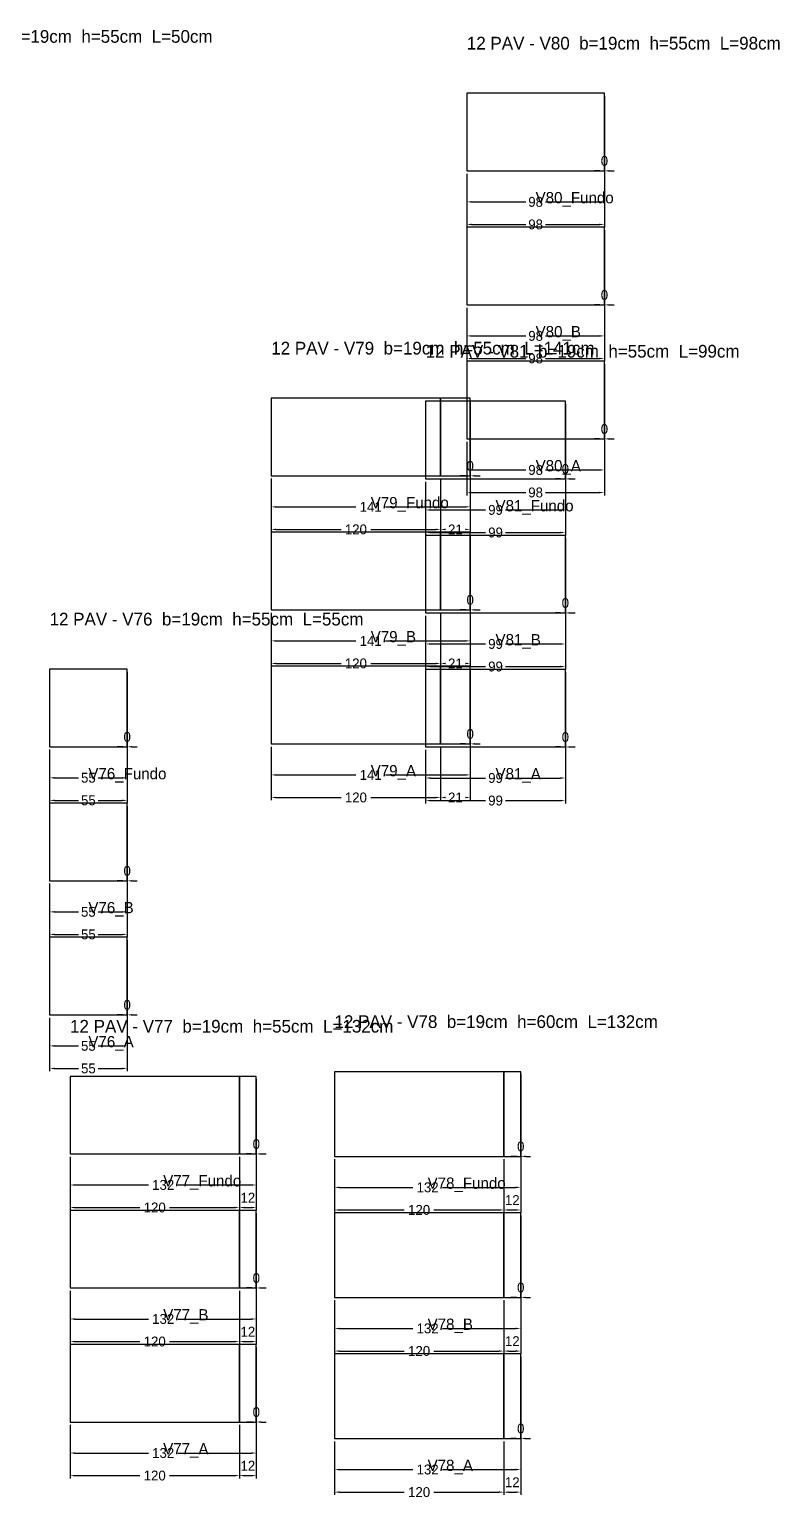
# Model space of a CAD drawing. Header units: metres. Extents: x 946 to 6411, y -603 to 1666.
# Drawn here: x 5879 to 6411, y -57 to 984 of the extents above; entities that cross this region are included whole.
import ezdxf

# ---------------------------------------------------------------- set-up
doc = ezdxf.new("R2010")
doc.units = ezdxf.units.M
doc.layers.add('COTA', color=3, linetype='Continuous')
doc.dimstyles.new('COTA_VIG', dxfattribs={"dimtxt": 7, "dimasz": 3.5, "dimexe": 2, "dimexo": 2, "dimgap": 1.5, "dimtad": 1, "dimdec": 1, "dimcen": 2.5, "dimclrd": 3, "dimclre": 3, "dimclrt": 3, "dimazin": 3, "dimtfac": 1, "dimtmove": 0, "dimatfit": 3})

# ---------------------------------------------------------------- blocks, each defined once
blk = doc.blocks.new('_CLOSEDFILLED')
at = {"color": 0, "linetype": 'BYBLOCK'}
blk.add_solid([(-1, 0.16), (0, 0), (-1, -0.16)], dxfattribs=at)
blk = doc.blocks.new('*D709')
at = {"color": 3}
for p, q in [((5893.61, 283.52), (5893.61, 261.52)), ((5948.61, 283.52), (5948.61, 261.52)), ((5897.11, 263.52), (5914.11, 263.52)), ((5928.11, 263.52), (5945.11, 263.52))]:
    blk.add_line(p, q, dxfattribs=at)
at = {"layer": 'Defpoints'}
for p in [(5893.61, 285.52), (5948.61, 285.52), (5893.61, 263.52)]:
    blk.add_point(p, dxfattribs=at)
at = {"layer": 'COTA', "color": 3, "xscale": 3.5, "yscale": 3.5, "rotation": 180}
blk.add_blockref('_CLOSEDFILLED', (5893.61, 263.52), dxfattribs=at)
at = {"layer": 'COTA', "color": 3, "xscale": 3.5, "yscale": 3.5}
blk.add_blockref('_CLOSEDFILLED', (5948.61, 263.52), dxfattribs=at)
at = {"layer": 'COTA', "color": 3, "insert": (5921.11, 263.52), "char_height": 7, "attachment_point": 5}
blk.add_mtext('55', dxfattribs=at)
blk = doc.blocks.new('*D710')
at = {"color": 3}
for p, q in [((5893.61, 283.52), (5893.61, 245.52)), ((5948.61, 283.52), (5948.61, 245.52)), ((5897.11, 247.52), (5914.11, 247.52)), ((5928.11, 247.52), (5945.11, 247.52))]:
    blk.add_line(p, q, dxfattribs=at)
at = {"layer": 'Defpoints'}
for p in [(5893.61, 285.52), (5948.61, 285.52), (5893.61, 247.52)]:
    blk.add_point(p, dxfattribs=at)
at = {"layer": 'COTA', "color": 3, "xscale": 3.5, "yscale": 3.5, "rotation": 180}
blk.add_blockref('_CLOSEDFILLED', (5893.61, 247.52), dxfattribs=at)
at = {"layer": 'COTA', "color": 3, "xscale": 3.5, "yscale": 3.5}
blk.add_blockref('_CLOSEDFILLED', (5948.61, 247.52), dxfattribs=at)
at = {"layer": 'COTA', "color": 3, "insert": (5921.11, 247.52), "char_height": 7, "attachment_point": 5}
blk.add_mtext('55', dxfattribs=at)
blk = doc.blocks.new('*D712')
at = {"color": 3}
for p, q in [((5893.61, 378.52), (5893.61, 356.52)), ((5948.61, 378.52), (5948.61, 356.52)), ((5897.11, 358.52), (5914.11, 358.52)), ((5928.11, 358.52), (5945.11, 358.52))]:
    blk.add_line(p, q, dxfattribs=at)
at = {"layer": 'Defpoints'}
for p in [(5893.61, 380.52), (5948.61, 380.52), (5893.61, 358.52)]:
    blk.add_point(p, dxfattribs=at)
at = {"layer": 'COTA', "color": 3, "xscale": 3.5, "yscale": 3.5, "rotation": 180}
blk.add_blockref('_CLOSEDFILLED', (5893.61, 358.52), dxfattribs=at)
at = {"layer": 'COTA', "color": 3, "xscale": 3.5, "yscale": 3.5}
blk.add_blockref('_CLOSEDFILLED', (5948.61, 358.52), dxfattribs=at)
at = {"layer": 'COTA', "color": 3, "insert": (5921.11, 358.52), "char_height": 7, "attachment_point": 5}
blk.add_mtext('55', dxfattribs=at)
blk = doc.blocks.new('*D713')
at = {"color": 3}
for p, q in [((5893.61, 378.52), (5893.61, 340.52)), ((5948.61, 378.52), (5948.61, 340.52)), ((5897.11, 342.52), (5914.11, 342.52)), ((5928.11, 342.52), (5945.11, 342.52))]:
    blk.add_line(p, q, dxfattribs=at)
at = {"layer": 'Defpoints'}
for p in [(5893.61, 380.52), (5948.61, 380.52), (5893.61, 342.52)]:
    blk.add_point(p, dxfattribs=at)
at = {"layer": 'COTA', "color": 3, "xscale": 3.5, "yscale": 3.5, "rotation": 180}
blk.add_blockref('_CLOSEDFILLED', (5893.61, 342.52), dxfattribs=at)
at = {"layer": 'COTA', "color": 3, "xscale": 3.5, "yscale": 3.5}
blk.add_blockref('_CLOSEDFILLED', (5948.61, 342.52), dxfattribs=at)
at = {"layer": 'COTA', "color": 3, "insert": (5921.11, 342.52), "char_height": 7, "attachment_point": 5}
blk.add_mtext('55', dxfattribs=at)
blk = doc.blocks.new('*D715')
at = {"color": 3}
for p, q in [((5893.61, 473.52), (5893.61, 451.52)), ((5948.61, 473.52), (5948.61, 451.52)), ((5897.11, 453.52), (5914.11, 453.52)), ((5928.11, 453.52), (5945.11, 453.52))]:
    blk.add_line(p, q, dxfattribs=at)
at = {"layer": 'Defpoints'}
for p in [(5893.61, 475.52), (5948.61, 475.52), (5893.61, 453.52)]:
    blk.add_point(p, dxfattribs=at)
at = {"layer": 'COTA', "color": 3, "xscale": 3.5, "yscale": 3.5, "rotation": 180}
blk.add_blockref('_CLOSEDFILLED', (5893.61, 453.52), dxfattribs=at)
at = {"layer": 'COTA', "color": 3, "xscale": 3.5, "yscale": 3.5}
blk.add_blockref('_CLOSEDFILLED', (5948.61, 453.52), dxfattribs=at)
at = {"layer": 'COTA', "color": 3, "insert": (5921.11, 453.52), "char_height": 7, "attachment_point": 5}
blk.add_mtext('55', dxfattribs=at)
blk = doc.blocks.new('*D716')
at = {"color": 3}
for p, q in [((5893.61, 473.52), (5893.61, 435.52)), ((5948.61, 473.52), (5948.61, 435.52)), ((5897.11, 437.52), (5914.11, 437.52)), ((5928.11, 437.52), (5945.11, 437.52))]:
    blk.add_line(p, q, dxfattribs=at)
at = {"layer": 'Defpoints'}
for p in [(5893.61, 475.52), (5948.61, 475.52), (5893.61, 437.52)]:
    blk.add_point(p, dxfattribs=at)
at = {"layer": 'COTA', "color": 3, "xscale": 3.5, "yscale": 3.5, "rotation": 180}
blk.add_blockref('_CLOSEDFILLED', (5893.61, 437.52), dxfattribs=at)
at = {"layer": 'COTA', "color": 3, "xscale": 3.5, "yscale": 3.5}
blk.add_blockref('_CLOSEDFILLED', (5948.61, 437.52), dxfattribs=at)
at = {"layer": 'COTA', "color": 3, "insert": (5921.11, 437.52), "char_height": 7, "attachment_point": 5}
blk.add_mtext('55', dxfattribs=at)
blk = doc.blocks.new('*D718')
at = {"color": 3}
for p, q in [((5908.11, -5.07), (5908.11, -27.07)), ((6040.11, -5.07), (6040.11, -27.07)), ((5911.61, -25.07), (5963.61, -25.07)), ((5984.61, -25.07), (6036.61, -25.07))]:
    blk.add_line(p, q, dxfattribs=at)
at = {"layer": 'Defpoints'}
for p in [(5908.11, -3.07), (6040.11, -3.07), (5908.11, -25.07)]:
    blk.add_point(p, dxfattribs=at)
at = {"layer": 'COTA', "color": 3, "xscale": 3.5, "yscale": 3.5, "rotation": 180}
blk.add_blockref('_CLOSEDFILLED', (5908.11, -25.07), dxfattribs=at)
at = {"layer": 'COTA', "color": 3, "xscale": 3.5, "yscale": 3.5}
blk.add_blockref('_CLOSEDFILLED', (6040.11, -25.07), dxfattribs=at)
at = {"layer": 'COTA', "color": 3, "insert": (5974.11, -25.07), "char_height": 7, "attachment_point": 5}
blk.add_mtext('132', dxfattribs=at)
blk = doc.blocks.new('*D719')
at = {"color": 3}
for p, q in [((5908.11, -5.07), (5908.11, -43.07)), ((6028.11, -5.07), (6028.11, -43.07)), ((5911.61, -41.07), (5957.61, -41.07)), ((5978.61, -41.07), (6024.61, -41.07))]:
    blk.add_line(p, q, dxfattribs=at)
at = {"layer": 'Defpoints'}
for p in [(5908.11, -3.07), (6028.11, -3.07), (5908.11, -41.07)]:
    blk.add_point(p, dxfattribs=at)
at = {"layer": 'COTA', "color": 3, "xscale": 3.5, "yscale": 3.5, "rotation": 180}
blk.add_blockref('_CLOSEDFILLED', (5908.11, -41.07), dxfattribs=at)
at = {"layer": 'COTA', "color": 3, "xscale": 3.5, "yscale": 3.5}
blk.add_blockref('_CLOSEDFILLED', (6028.11, -41.07), dxfattribs=at)
at = {"layer": 'COTA', "color": 3, "insert": (5968.11, -41.07), "char_height": 7, "attachment_point": 5}
blk.add_mtext('120', dxfattribs=at)
blk = doc.blocks.new('*D722')
at = {"color": 3}
for p, q in [((5908.11, 89.93), (5908.11, 67.93)), ((6040.11, 89.93), (6040.11, 67.93)), ((5911.61, 69.93), (5963.61, 69.93)), ((5984.61, 69.93), (6036.61, 69.93))]:
    blk.add_line(p, q, dxfattribs=at)
at = {"layer": 'Defpoints'}
for p in [(5908.11, 91.93), (6040.11, 91.93), (5908.11, 69.93)]:
    blk.add_point(p, dxfattribs=at)
at = {"layer": 'COTA', "color": 3, "xscale": 3.5, "yscale": 3.5, "rotation": 180}
blk.add_blockref('_CLOSEDFILLED', (5908.11, 69.93), dxfattribs=at)
at = {"layer": 'COTA', "color": 3, "xscale": 3.5, "yscale": 3.5}
blk.add_blockref('_CLOSEDFILLED', (6040.11, 69.93), dxfattribs=at)
at = {"layer": 'COTA', "color": 3, "insert": (5974.11, 69.93), "char_height": 7, "attachment_point": 5}
blk.add_mtext('132', dxfattribs=at)
blk = doc.blocks.new('*D723')
at = {"color": 3}
for p, q in [((5908.11, 89.93), (5908.11, 51.93)), ((6028.11, 89.93), (6028.11, 51.93)), ((5911.61, 53.93), (5957.61, 53.93)), ((5978.61, 53.93), (6024.61, 53.93))]:
    blk.add_line(p, q, dxfattribs=at)
at = {"layer": 'Defpoints'}
for p in [(5908.11, 91.93), (6028.11, 91.93), (5908.11, 53.93)]:
    blk.add_point(p, dxfattribs=at)
at = {"layer": 'COTA', "color": 3, "xscale": 3.5, "yscale": 3.5, "rotation": 180}
blk.add_blockref('_CLOSEDFILLED', (5908.11, 53.93), dxfattribs=at)
at = {"layer": 'COTA', "color": 3, "xscale": 3.5, "yscale": 3.5}
blk.add_blockref('_CLOSEDFILLED', (6028.11, 53.93), dxfattribs=at)
at = {"layer": 'COTA', "color": 3, "insert": (5968.11, 53.93), "char_height": 7, "attachment_point": 5}
blk.add_mtext('120', dxfattribs=at)
blk = doc.blocks.new('*D726')
at = {"color": 3}
for p, q in [((5908.11, 184.93), (5908.11, 162.93)), ((6040.11, 184.93), (6040.11, 162.93)), ((5911.61, 164.93), (5963.61, 164.93)), ((5984.61, 164.93), (6036.61, 164.93))]:
    blk.add_line(p, q, dxfattribs=at)
at = {"layer": 'Defpoints'}
for p in [(5908.11, 186.93), (6040.11, 186.93), (5908.11, 164.93)]:
    blk.add_point(p, dxfattribs=at)
at = {"layer": 'COTA', "color": 3, "xscale": 3.5, "yscale": 3.5, "rotation": 180}
blk.add_blockref('_CLOSEDFILLED', (5908.11, 164.93), dxfattribs=at)
at = {"layer": 'COTA', "color": 3, "xscale": 3.5, "yscale": 3.5}
blk.add_blockref('_CLOSEDFILLED', (6040.11, 164.93), dxfattribs=at)
at = {"layer": 'COTA', "color": 3, "insert": (5974.11, 164.93), "char_height": 7, "attachment_point": 5}
blk.add_mtext('132', dxfattribs=at)
blk = doc.blocks.new('*D727')
at = {"color": 3}
for p, q in [((5908.11, 184.93), (5908.11, 146.93)), ((6028.11, 184.93), (6028.11, 146.93)), ((5911.61, 148.93), (5957.61, 148.93)), ((5978.61, 148.93), (6024.61, 148.93))]:
    blk.add_line(p, q, dxfattribs=at)
at = {"layer": 'Defpoints'}
for p in [(5908.11, 186.93), (6028.11, 186.93), (5908.11, 148.93)]:
    blk.add_point(p, dxfattribs=at)
at = {"layer": 'COTA', "color": 3, "xscale": 3.5, "yscale": 3.5, "rotation": 180}
blk.add_blockref('_CLOSEDFILLED', (5908.11, 148.93), dxfattribs=at)
at = {"layer": 'COTA', "color": 3, "xscale": 3.5, "yscale": 3.5}
blk.add_blockref('_CLOSEDFILLED', (6028.11, 148.93), dxfattribs=at)
at = {"layer": 'COTA', "color": 3, "insert": (5968.11, 148.93), "char_height": 7, "attachment_point": 5}
blk.add_mtext('120', dxfattribs=at)
blk = doc.blocks.new('*D730')
at = {"color": 3}
for p, q in [((6095.5, -16.78), (6095.5, -38.78)), ((6227.5, -16.78), (6227.5, -38.78)), ((6099, -36.78), (6151, -36.78)), ((6172, -36.78), (6224, -36.78))]:
    blk.add_line(p, q, dxfattribs=at)
at = {"layer": 'Defpoints'}
for p in [(6095.5, -14.78), (6227.5, -14.78), (6095.5, -36.78)]:
    blk.add_point(p, dxfattribs=at)
at = {"layer": 'COTA', "color": 3, "xscale": 3.5, "yscale": 3.5, "rotation": 180}
blk.add_blockref('_CLOSEDFILLED', (6095.5, -36.78), dxfattribs=at)
at = {"layer": 'COTA', "color": 3, "xscale": 3.5, "yscale": 3.5}
blk.add_blockref('_CLOSEDFILLED', (6227.5, -36.78), dxfattribs=at)
at = {"layer": 'COTA', "color": 3, "insert": (6161.5, -36.78), "char_height": 7, "attachment_point": 5}
blk.add_mtext('132', dxfattribs=at)
blk = doc.blocks.new('*D731')
at = {"color": 3}
for p, q in [((6095.5, -16.78), (6095.5, -54.78)), ((6215.5, -16.78), (6215.5, -54.78)), ((6099, -52.78), (6145, -52.78)), ((6166, -52.78), (6212, -52.78))]:
    blk.add_line(p, q, dxfattribs=at)
at = {"layer": 'Defpoints'}
for p in [(6095.5, -14.78), (6215.5, -14.78), (6095.5, -52.78)]:
    blk.add_point(p, dxfattribs=at)
at = {"layer": 'COTA', "color": 3, "xscale": 3.5, "yscale": 3.5, "rotation": 180}
blk.add_blockref('_CLOSEDFILLED', (6095.5, -52.78), dxfattribs=at)
at = {"layer": 'COTA', "color": 3, "xscale": 3.5, "yscale": 3.5}
blk.add_blockref('_CLOSEDFILLED', (6215.5, -52.78), dxfattribs=at)
at = {"layer": 'COTA', "color": 3, "insert": (6155.5, -52.78), "char_height": 7, "attachment_point": 5}
blk.add_mtext('120', dxfattribs=at)
blk = doc.blocks.new('*D734')
at = {"color": 3}
for p, q in [((6095.5, 83.22), (6095.5, 61.22)), ((6227.5, 83.22), (6227.5, 61.22)), ((6099, 63.22), (6151, 63.22)), ((6172, 63.22), (6224, 63.22))]:
    blk.add_line(p, q, dxfattribs=at)
at = {"layer": 'Defpoints'}
for p in [(6095.5, 85.22), (6227.5, 85.22), (6095.5, 63.22)]:
    blk.add_point(p, dxfattribs=at)
at = {"layer": 'COTA', "color": 3, "xscale": 3.5, "yscale": 3.5, "rotation": 180}
blk.add_blockref('_CLOSEDFILLED', (6095.5, 63.22), dxfattribs=at)
at = {"layer": 'COTA', "color": 3, "xscale": 3.5, "yscale": 3.5}
blk.add_blockref('_CLOSEDFILLED', (6227.5, 63.22), dxfattribs=at)
at = {"layer": 'COTA', "color": 3, "insert": (6161.5, 63.22), "char_height": 7, "attachment_point": 5}
blk.add_mtext('132', dxfattribs=at)
blk = doc.blocks.new('*D735')
at = {"color": 3}
for p, q in [((6095.5, 83.22), (6095.5, 45.22)), ((6215.5, 83.22), (6215.5, 45.22)), ((6099, 47.22), (6145, 47.22)), ((6166, 47.22), (6212, 47.22))]:
    blk.add_line(p, q, dxfattribs=at)
at = {"layer": 'Defpoints'}
for p in [(6095.5, 85.22), (6215.5, 85.22), (6095.5, 47.22)]:
    blk.add_point(p, dxfattribs=at)
at = {"layer": 'COTA', "color": 3, "xscale": 3.5, "yscale": 3.5, "rotation": 180}
blk.add_blockref('_CLOSEDFILLED', (6095.5, 47.22), dxfattribs=at)
at = {"layer": 'COTA', "color": 3, "xscale": 3.5, "yscale": 3.5}
blk.add_blockref('_CLOSEDFILLED', (6215.5, 47.22), dxfattribs=at)
at = {"layer": 'COTA', "color": 3, "insert": (6155.5, 47.22), "char_height": 7, "attachment_point": 5}
blk.add_mtext('120', dxfattribs=at)
blk = doc.blocks.new('*D738')
at = {"color": 3}
for p, q in [((6095.5, 183.22), (6095.5, 161.22)), ((6227.5, 183.22), (6227.5, 161.22)), ((6099, 163.22), (6151, 163.22)), ((6172, 163.22), (6224, 163.22))]:
    blk.add_line(p, q, dxfattribs=at)
at = {"layer": 'Defpoints'}
for p in [(6095.5, 185.22), (6227.5, 185.22), (6095.5, 163.22)]:
    blk.add_point(p, dxfattribs=at)
at = {"layer": 'COTA', "color": 3, "xscale": 3.5, "yscale": 3.5, "rotation": 180}
blk.add_blockref('_CLOSEDFILLED', (6095.5, 163.22), dxfattribs=at)
at = {"layer": 'COTA', "color": 3, "xscale": 3.5, "yscale": 3.5}
blk.add_blockref('_CLOSEDFILLED', (6227.5, 163.22), dxfattribs=at)
at = {"layer": 'COTA', "color": 3, "insert": (6161.5, 163.22), "char_height": 7, "attachment_point": 5}
blk.add_mtext('132', dxfattribs=at)
blk = doc.blocks.new('*D739')
at = {"color": 3}
for p, q in [((6095.5, 183.22), (6095.5, 145.22)), ((6215.5, 183.22), (6215.5, 145.22)), ((6099, 147.22), (6145, 147.22)), ((6166, 147.22), (6212, 147.22))]:
    blk.add_line(p, q, dxfattribs=at)
at = {"layer": 'Defpoints'}
for p in [(6095.5, 185.22), (6215.5, 185.22), (6095.5, 147.22)]:
    blk.add_point(p, dxfattribs=at)
at = {"layer": 'COTA', "color": 3, "xscale": 3.5, "yscale": 3.5, "rotation": 180}
blk.add_blockref('_CLOSEDFILLED', (6095.5, 147.22), dxfattribs=at)
at = {"layer": 'COTA', "color": 3, "xscale": 3.5, "yscale": 3.5}
blk.add_blockref('_CLOSEDFILLED', (6215.5, 147.22), dxfattribs=at)
at = {"layer": 'COTA', "color": 3, "insert": (6155.5, 147.22), "char_height": 7, "attachment_point": 5}
blk.add_mtext('120', dxfattribs=at)
blk = doc.blocks.new('*D742')
at = {"color": 3}
for p, q in [((6050.68, 475.58), (6050.68, 453.58)), ((6191.68, 475.58), (6191.68, 453.58)), ((6054.18, 455.58), (6110.68, 455.58)), ((6131.68, 455.58), (6188.18, 455.58))]:
    blk.add_line(p, q, dxfattribs=at)
at = {"layer": 'Defpoints'}
for p in [(6050.68, 477.58), (6191.68, 477.58), (6050.68, 455.58)]:
    blk.add_point(p, dxfattribs=at)
at = {"layer": 'COTA', "color": 3, "xscale": 3.5, "yscale": 3.5, "rotation": 180}
blk.add_blockref('_CLOSEDFILLED', (6050.68, 455.58), dxfattribs=at)
at = {"layer": 'COTA', "color": 3, "xscale": 3.5, "yscale": 3.5}
blk.add_blockref('_CLOSEDFILLED', (6191.68, 455.58), dxfattribs=at)
at = {"layer": 'COTA', "color": 3, "insert": (6121.18, 455.58), "char_height": 7, "attachment_point": 5}
blk.add_mtext('141', dxfattribs=at)
blk = doc.blocks.new('*D743')
at = {"color": 3}
for p, q in [((6050.68, 475.58), (6050.68, 437.58)), ((6170.68, 475.58), (6170.68, 437.58)), ((6054.18, 439.58), (6100.18, 439.58)), ((6121.18, 439.58), (6167.18, 439.58))]:
    blk.add_line(p, q, dxfattribs=at)
at = {"layer": 'Defpoints'}
for p in [(6050.68, 477.58), (6170.68, 477.58), (6050.68, 439.58)]:
    blk.add_point(p, dxfattribs=at)
at = {"layer": 'COTA', "color": 3, "xscale": 3.5, "yscale": 3.5, "rotation": 180}
blk.add_blockref('_CLOSEDFILLED', (6050.68, 439.58), dxfattribs=at)
at = {"layer": 'COTA', "color": 3, "xscale": 3.5, "yscale": 3.5}
blk.add_blockref('_CLOSEDFILLED', (6170.68, 439.58), dxfattribs=at)
at = {"layer": 'COTA', "color": 3, "insert": (6110.68, 439.58), "char_height": 7, "attachment_point": 5}
blk.add_mtext('120', dxfattribs=at)
blk = doc.blocks.new('*D744')
at = {"color": 3}
for p, q in [((6170.68, 475.58), (6170.68, 437.58)), ((6191.68, 475.58), (6191.68, 437.58))]:
    blk.add_line(p, q, dxfattribs=at)
at = {"layer": 'Defpoints'}
for p in [(6170.68, 477.58), (6191.68, 477.58), (6170.68, 439.58)]:
    blk.add_point(p, dxfattribs=at)
at = {"layer": 'COTA', "color": 3, "xscale": 3.5, "yscale": 3.5, "rotation": 180}
blk.add_blockref('_CLOSEDFILLED', (6170.68, 439.58), dxfattribs=at)
at = {"layer": 'COTA', "color": 3, "xscale": 3.5, "yscale": 3.5}
blk.add_blockref('_CLOSEDFILLED', (6191.68, 439.58), dxfattribs=at)
at = {"layer": 'COTA', "color": 3, "insert": (6181.18, 439.58), "char_height": 7, "attachment_point": 5}
blk.add_mtext('21', dxfattribs=at)
blk = doc.blocks.new('*D746')
at = {"color": 3}
for p, q in [((6050.68, 570.58), (6050.68, 548.58)), ((6191.68, 570.58), (6191.68, 548.58)), ((6054.18, 550.58), (6110.68, 550.58)), ((6131.68, 550.58), (6188.18, 550.58))]:
    blk.add_line(p, q, dxfattribs=at)
at = {"layer": 'Defpoints'}
for p in [(6050.68, 572.58), (6191.68, 572.58), (6050.68, 550.58)]:
    blk.add_point(p, dxfattribs=at)
at = {"layer": 'COTA', "color": 3, "xscale": 3.5, "yscale": 3.5, "rotation": 180}
blk.add_blockref('_CLOSEDFILLED', (6050.68, 550.58), dxfattribs=at)
at = {"layer": 'COTA', "color": 3, "xscale": 3.5, "yscale": 3.5}
blk.add_blockref('_CLOSEDFILLED', (6191.68, 550.58), dxfattribs=at)
at = {"layer": 'COTA', "color": 3, "insert": (6121.18, 550.58), "char_height": 7, "attachment_point": 5}
blk.add_mtext('141', dxfattribs=at)
blk = doc.blocks.new('*D747')
at = {"color": 3}
for p, q in [((6050.68, 570.58), (6050.68, 532.58)), ((6170.68, 570.58), (6170.68, 532.58)), ((6054.18, 534.58), (6100.18, 534.58)), ((6121.18, 534.58), (6167.18, 534.58))]:
    blk.add_line(p, q, dxfattribs=at)
at = {"layer": 'Defpoints'}
for p in [(6050.68, 572.58), (6170.68, 572.58), (6050.68, 534.58)]:
    blk.add_point(p, dxfattribs=at)
at = {"layer": 'COTA', "color": 3, "xscale": 3.5, "yscale": 3.5, "rotation": 180}
blk.add_blockref('_CLOSEDFILLED', (6050.68, 534.58), dxfattribs=at)
at = {"layer": 'COTA', "color": 3, "xscale": 3.5, "yscale": 3.5}
blk.add_blockref('_CLOSEDFILLED', (6170.68, 534.58), dxfattribs=at)
at = {"layer": 'COTA', "color": 3, "insert": (6110.68, 534.58), "char_height": 7, "attachment_point": 5}
blk.add_mtext('120', dxfattribs=at)
blk = doc.blocks.new('*D748')
at = {"color": 3}
for p, q in [((6170.68, 570.58), (6170.68, 532.58)), ((6191.68, 570.58), (6191.68, 532.58))]:
    blk.add_line(p, q, dxfattribs=at)
at = {"layer": 'Defpoints'}
for p in [(6170.68, 572.58), (6191.68, 572.58), (6170.68, 534.58)]:
    blk.add_point(p, dxfattribs=at)
at = {"layer": 'COTA', "color": 3, "xscale": 3.5, "yscale": 3.5, "rotation": 180}
blk.add_blockref('_CLOSEDFILLED', (6170.68, 534.58), dxfattribs=at)
at = {"layer": 'COTA', "color": 3, "xscale": 3.5, "yscale": 3.5}
blk.add_blockref('_CLOSEDFILLED', (6191.68, 534.58), dxfattribs=at)
at = {"layer": 'COTA', "color": 3, "insert": (6181.18, 534.58), "char_height": 7, "attachment_point": 5}
blk.add_mtext('21', dxfattribs=at)
blk = doc.blocks.new('*D750')
at = {"color": 3}
for p, q in [((6050.68, 665.58), (6050.68, 643.58)), ((6191.68, 665.58), (6191.68, 643.58)), ((6054.18, 645.58), (6110.68, 645.58)), ((6131.68, 645.58), (6188.18, 645.58))]:
    blk.add_line(p, q, dxfattribs=at)
at = {"layer": 'Defpoints'}
for p in [(6050.68, 667.58), (6191.68, 667.58), (6050.68, 645.58)]:
    blk.add_point(p, dxfattribs=at)
at = {"layer": 'COTA', "color": 3, "xscale": 3.5, "yscale": 3.5, "rotation": 180}
blk.add_blockref('_CLOSEDFILLED', (6050.68, 645.58), dxfattribs=at)
at = {"layer": 'COTA', "color": 3, "xscale": 3.5, "yscale": 3.5}
blk.add_blockref('_CLOSEDFILLED', (6191.68, 645.58), dxfattribs=at)
at = {"layer": 'COTA', "color": 3, "insert": (6121.18, 645.58), "char_height": 7, "attachment_point": 5}
blk.add_mtext('141', dxfattribs=at)
blk = doc.blocks.new('*D751')
at = {"color": 3}
for p, q in [((6050.68, 665.58), (6050.68, 627.58)), ((6170.68, 665.58), (6170.68, 627.58)), ((6054.18, 629.58), (6100.18, 629.58)), ((6121.18, 629.58), (6167.18, 629.58))]:
    blk.add_line(p, q, dxfattribs=at)
at = {"layer": 'Defpoints'}
for p in [(6050.68, 667.58), (6170.68, 667.58), (6050.68, 629.58)]:
    blk.add_point(p, dxfattribs=at)
at = {"layer": 'COTA', "color": 3, "xscale": 3.5, "yscale": 3.5, "rotation": 180}
blk.add_blockref('_CLOSEDFILLED', (6050.68, 629.58), dxfattribs=at)
at = {"layer": 'COTA', "color": 3, "xscale": 3.5, "yscale": 3.5}
blk.add_blockref('_CLOSEDFILLED', (6170.68, 629.58), dxfattribs=at)
at = {"layer": 'COTA', "color": 3, "insert": (6110.68, 629.58), "char_height": 7, "attachment_point": 5}
blk.add_mtext('120', dxfattribs=at)
blk = doc.blocks.new('*D752')
at = {"color": 3}
for p, q in [((6170.68, 665.58), (6170.68, 627.58)), ((6191.68, 665.58), (6191.68, 627.58))]:
    blk.add_line(p, q, dxfattribs=at)
at = {"layer": 'Defpoints'}
for p in [(6170.68, 667.58), (6191.68, 667.58), (6170.68, 629.58)]:
    blk.add_point(p, dxfattribs=at)
at = {"layer": 'COTA', "color": 3, "xscale": 3.5, "yscale": 3.5, "rotation": 180}
blk.add_blockref('_CLOSEDFILLED', (6170.68, 629.58), dxfattribs=at)
at = {"layer": 'COTA', "color": 3, "xscale": 3.5, "yscale": 3.5}
blk.add_blockref('_CLOSEDFILLED', (6191.68, 629.58), dxfattribs=at)
at = {"layer": 'COTA', "color": 3, "insert": (6181.18, 629.58), "char_height": 7, "attachment_point": 5}
blk.add_mtext('21', dxfattribs=at)
blk = doc.blocks.new('*D754')
at = {"color": 3}
for p, q in [((6189.29, 691.75), (6189.29, 669.75)), ((6286.79, 691.75), (6286.79, 669.75)), ((6192.79, 671.75), (6231.04, 671.75)), ((6245.04, 671.75), (6283.29, 671.75))]:
    blk.add_line(p, q, dxfattribs=at)
at = {"layer": 'Defpoints'}
for p in [(6189.29, 693.75), (6286.79, 693.75), (6189.29, 671.75)]:
    blk.add_point(p, dxfattribs=at)
at = {"layer": 'COTA', "color": 3, "xscale": 3.5, "yscale": 3.5, "rotation": 180}
blk.add_blockref('_CLOSEDFILLED', (6189.29, 671.75), dxfattribs=at)
at = {"layer": 'COTA', "color": 3, "xscale": 3.5, "yscale": 3.5}
blk.add_blockref('_CLOSEDFILLED', (6286.79, 671.75), dxfattribs=at)
at = {"layer": 'COTA', "color": 3, "insert": (6238.04, 671.75), "char_height": 7, "attachment_point": 5}
blk.add_mtext('98', dxfattribs=at)
blk = doc.blocks.new('*D755')
at = {"color": 3}
for p, q in [((6189.29, 691.75), (6189.29, 653.75)), ((6286.79, 691.75), (6286.79, 653.75)), ((6192.79, 655.75), (6231.04, 655.75)), ((6245.04, 655.75), (6283.29, 655.75))]:
    blk.add_line(p, q, dxfattribs=at)
at = {"layer": 'Defpoints'}
for p in [(6189.29, 693.75), (6286.79, 693.75), (6189.29, 655.75)]:
    blk.add_point(p, dxfattribs=at)
at = {"layer": 'COTA', "color": 3, "xscale": 3.5, "yscale": 3.5, "rotation": 180}
blk.add_blockref('_CLOSEDFILLED', (6189.29, 655.75), dxfattribs=at)
at = {"layer": 'COTA', "color": 3, "xscale": 3.5, "yscale": 3.5}
blk.add_blockref('_CLOSEDFILLED', (6286.79, 655.75), dxfattribs=at)
at = {"layer": 'COTA', "color": 3, "insert": (6238.04, 655.75), "char_height": 7, "attachment_point": 5}
blk.add_mtext('98', dxfattribs=at)
blk = doc.blocks.new('*D757')
at = {"color": 3}
for p, q in [((6189.29, 786.75), (6189.29, 764.75)), ((6286.79, 786.75), (6286.79, 764.75)), ((6192.79, 766.75), (6231.04, 766.75)), ((6245.04, 766.75), (6283.29, 766.75))]:
    blk.add_line(p, q, dxfattribs=at)
at = {"layer": 'Defpoints'}
for p in [(6189.29, 788.75), (6286.79, 788.75), (6189.29, 766.75)]:
    blk.add_point(p, dxfattribs=at)
at = {"layer": 'COTA', "color": 3, "xscale": 3.5, "yscale": 3.5, "rotation": 180}
blk.add_blockref('_CLOSEDFILLED', (6189.29, 766.75), dxfattribs=at)
at = {"layer": 'COTA', "color": 3, "xscale": 3.5, "yscale": 3.5}
blk.add_blockref('_CLOSEDFILLED', (6286.79, 766.75), dxfattribs=at)
at = {"layer": 'COTA', "color": 3, "insert": (6238.04, 766.75), "char_height": 7, "attachment_point": 5}
blk.add_mtext('98', dxfattribs=at)
blk = doc.blocks.new('*D758')
at = {"color": 3}
for p, q in [((6189.29, 786.75), (6189.29, 748.75)), ((6286.79, 786.75), (6286.79, 748.75)), ((6192.79, 750.75), (6231.04, 750.75)), ((6245.04, 750.75), (6283.29, 750.75))]:
    blk.add_line(p, q, dxfattribs=at)
at = {"layer": 'Defpoints'}
for p in [(6189.29, 788.75), (6286.79, 788.75), (6189.29, 750.75)]:
    blk.add_point(p, dxfattribs=at)
at = {"layer": 'COTA', "color": 3, "xscale": 3.5, "yscale": 3.5, "rotation": 180}
blk.add_blockref('_CLOSEDFILLED', (6189.29, 750.75), dxfattribs=at)
at = {"layer": 'COTA', "color": 3, "xscale": 3.5, "yscale": 3.5}
blk.add_blockref('_CLOSEDFILLED', (6286.79, 750.75), dxfattribs=at)
at = {"layer": 'COTA', "color": 3, "insert": (6238.04, 750.75), "char_height": 7, "attachment_point": 5}
blk.add_mtext('98', dxfattribs=at)
blk = doc.blocks.new('*D760')
at = {"color": 3}
for p, q in [((6189.29, 881.75), (6189.29, 859.75)), ((6286.79, 881.75), (6286.79, 859.75)), ((6192.79, 861.75), (6231.04, 861.75)), ((6245.04, 861.75), (6283.29, 861.75))]:
    blk.add_line(p, q, dxfattribs=at)
at = {"layer": 'Defpoints'}
for p in [(6189.29, 883.75), (6286.79, 883.75), (6189.29, 861.75)]:
    blk.add_point(p, dxfattribs=at)
at = {"layer": 'COTA', "color": 3, "xscale": 3.5, "yscale": 3.5, "rotation": 180}
blk.add_blockref('_CLOSEDFILLED', (6189.29, 861.75), dxfattribs=at)
at = {"layer": 'COTA', "color": 3, "xscale": 3.5, "yscale": 3.5}
blk.add_blockref('_CLOSEDFILLED', (6286.79, 861.75), dxfattribs=at)
at = {"layer": 'COTA', "color": 3, "insert": (6238.04, 861.75), "char_height": 7, "attachment_point": 5}
blk.add_mtext('98', dxfattribs=at)
blk = doc.blocks.new('*D761')
at = {"color": 3}
for p, q in [((6189.29, 881.75), (6189.29, 843.75)), ((6286.79, 881.75), (6286.79, 843.75)), ((6192.79, 845.75), (6231.04, 845.75)), ((6245.04, 845.75), (6283.29, 845.75))]:
    blk.add_line(p, q, dxfattribs=at)
at = {"layer": 'Defpoints'}
for p in [(6189.29, 883.75), (6286.79, 883.75), (6189.29, 845.75)]:
    blk.add_point(p, dxfattribs=at)
at = {"layer": 'COTA', "color": 3, "xscale": 3.5, "yscale": 3.5, "rotation": 180}
blk.add_blockref('_CLOSEDFILLED', (6189.29, 845.75), dxfattribs=at)
at = {"layer": 'COTA', "color": 3, "xscale": 3.5, "yscale": 3.5}
blk.add_blockref('_CLOSEDFILLED', (6286.79, 845.75), dxfattribs=at)
at = {"layer": 'COTA', "color": 3, "insert": (6238.04, 845.75), "char_height": 7, "attachment_point": 5}
blk.add_mtext('98', dxfattribs=at)
blk = doc.blocks.new('*D763')
at = {"color": 3}
for p, q in [((6160.12, 473.4), (6160.12, 451.4)), ((6259.12, 473.4), (6259.12, 451.4)), ((6163.62, 453.4), (6202.62, 453.4)), ((6216.62, 453.4), (6255.62, 453.4))]:
    blk.add_line(p, q, dxfattribs=at)
at = {"layer": 'Defpoints'}
for p in [(6160.12, 475.4), (6259.12, 475.4), (6160.12, 453.4)]:
    blk.add_point(p, dxfattribs=at)
at = {"layer": 'COTA', "color": 3, "xscale": 3.5, "yscale": 3.5, "rotation": 180}
blk.add_blockref('_CLOSEDFILLED', (6160.12, 453.4), dxfattribs=at)
at = {"layer": 'COTA', "color": 3, "xscale": 3.5, "yscale": 3.5}
blk.add_blockref('_CLOSEDFILLED', (6259.12, 453.4), dxfattribs=at)
at = {"layer": 'COTA', "color": 3, "insert": (6209.62, 453.4), "char_height": 7, "attachment_point": 5}
blk.add_mtext('99', dxfattribs=at)
blk = doc.blocks.new('*D764')
at = {"color": 3}
for p, q in [((6160.12, 473.4), (6160.12, 435.4)), ((6259.12, 473.4), (6259.12, 435.4)), ((6163.62, 437.4), (6202.62, 437.4)), ((6216.62, 437.4), (6255.62, 437.4))]:
    blk.add_line(p, q, dxfattribs=at)
at = {"layer": 'Defpoints'}
for p in [(6160.12, 475.4), (6259.12, 475.4), (6160.12, 437.4)]:
    blk.add_point(p, dxfattribs=at)
at = {"layer": 'COTA', "color": 3, "xscale": 3.5, "yscale": 3.5, "rotation": 180}
blk.add_blockref('_CLOSEDFILLED', (6160.12, 437.4), dxfattribs=at)
at = {"layer": 'COTA', "color": 3, "xscale": 3.5, "yscale": 3.5}
blk.add_blockref('_CLOSEDFILLED', (6259.12, 437.4), dxfattribs=at)
at = {"layer": 'COTA', "color": 3, "insert": (6209.62, 437.4), "char_height": 7, "attachment_point": 5}
blk.add_mtext('99', dxfattribs=at)
blk = doc.blocks.new('*D766')
at = {"color": 3}
for p, q in [((6160.12, 568.4), (6160.12, 546.4)), ((6259.12, 568.4), (6259.12, 546.4)), ((6163.62, 548.4), (6202.62, 548.4)), ((6216.62, 548.4), (6255.62, 548.4))]:
    blk.add_line(p, q, dxfattribs=at)
at = {"layer": 'Defpoints'}
for p in [(6160.12, 570.4), (6259.12, 570.4), (6160.12, 548.4)]:
    blk.add_point(p, dxfattribs=at)
at = {"layer": 'COTA', "color": 3, "xscale": 3.5, "yscale": 3.5, "rotation": 180}
blk.add_blockref('_CLOSEDFILLED', (6160.12, 548.4), dxfattribs=at)
at = {"layer": 'COTA', "color": 3, "xscale": 3.5, "yscale": 3.5}
blk.add_blockref('_CLOSEDFILLED', (6259.12, 548.4), dxfattribs=at)
at = {"layer": 'COTA', "color": 3, "insert": (6209.62, 548.4), "char_height": 7, "attachment_point": 5}
blk.add_mtext('99', dxfattribs=at)
blk = doc.blocks.new('*D767')
at = {"color": 3}
for p, q in [((6160.12, 568.4), (6160.12, 530.4)), ((6259.12, 568.4), (6259.12, 530.4)), ((6163.62, 532.4), (6202.62, 532.4)), ((6216.62, 532.4), (6255.62, 532.4))]:
    blk.add_line(p, q, dxfattribs=at)
at = {"layer": 'Defpoints'}
for p in [(6160.12, 570.4), (6259.12, 570.4), (6160.12, 532.4)]:
    blk.add_point(p, dxfattribs=at)
at = {"layer": 'COTA', "color": 3, "xscale": 3.5, "yscale": 3.5, "rotation": 180}
blk.add_blockref('_CLOSEDFILLED', (6160.12, 532.4), dxfattribs=at)
at = {"layer": 'COTA', "color": 3, "xscale": 3.5, "yscale": 3.5}
blk.add_blockref('_CLOSEDFILLED', (6259.12, 532.4), dxfattribs=at)
at = {"layer": 'COTA', "color": 3, "insert": (6209.62, 532.4), "char_height": 7, "attachment_point": 5}
blk.add_mtext('99', dxfattribs=at)
blk = doc.blocks.new('*D769')
at = {"color": 3}
for p, q in [((6160.12, 663.4), (6160.12, 641.4)), ((6259.12, 663.4), (6259.12, 641.4)), ((6163.62, 643.4), (6202.62, 643.4)), ((6216.62, 643.4), (6255.62, 643.4))]:
    blk.add_line(p, q, dxfattribs=at)
at = {"layer": 'Defpoints'}
for p in [(6160.12, 665.4), (6259.12, 665.4), (6160.12, 643.4)]:
    blk.add_point(p, dxfattribs=at)
at = {"layer": 'COTA', "color": 3, "xscale": 3.5, "yscale": 3.5, "rotation": 180}
blk.add_blockref('_CLOSEDFILLED', (6160.12, 643.4), dxfattribs=at)
at = {"layer": 'COTA', "color": 3, "xscale": 3.5, "yscale": 3.5}
blk.add_blockref('_CLOSEDFILLED', (6259.12, 643.4), dxfattribs=at)
at = {"layer": 'COTA', "color": 3, "insert": (6209.62, 643.4), "char_height": 7, "attachment_point": 5}
blk.add_mtext('99', dxfattribs=at)
blk = doc.blocks.new('*D770')
at = {"color": 3}
for p, q in [((6160.12, 663.4), (6160.12, 625.4)), ((6259.12, 663.4), (6259.12, 625.4)), ((6163.62, 627.4), (6202.62, 627.4)), ((6216.62, 627.4), (6255.62, 627.4))]:
    blk.add_line(p, q, dxfattribs=at)
at = {"layer": 'Defpoints'}
for p in [(6160.12, 665.4), (6259.12, 665.4), (6160.12, 627.4)]:
    blk.add_point(p, dxfattribs=at)
at = {"layer": 'COTA', "color": 3, "xscale": 3.5, "yscale": 3.5, "rotation": 180}
blk.add_blockref('_CLOSEDFILLED', (6160.12, 627.4), dxfattribs=at)
at = {"layer": 'COTA', "color": 3, "xscale": 3.5, "yscale": 3.5}
blk.add_blockref('_CLOSEDFILLED', (6259.12, 627.4), dxfattribs=at)
at = {"layer": 'COTA', "color": 3, "insert": (6209.62, 627.4), "char_height": 7, "attachment_point": 5}
blk.add_mtext('99', dxfattribs=at)

msp = doc.modelspace()

# ---------------------------------------------------------------- linework, layer by layer
at = {"layer": 'Paineis'}
for points in [[(6189.29, 883.75), (6286.79, 883.75), (6286.79, 938.75), (6189.29, 938.75)], [(6189.29, 788.75), (6286.79, 788.75), (6286.79, 843.75), (6189.29, 843.75)], [(6189.29, 693.75), (6286.79, 693.75), (6286.79, 748.75), (6189.29, 748.75)], [(6050.68, 667.58), (6170.68, 667.58), (6170.68, 722.58), (6050.68, 722.58)], [(6160.12, 665.4), (6259.12, 665.4), (6259.12, 720.4), (6160.12, 720.4)], [(6170.68, 667.58), (6191.68, 667.58), (6191.68, 722.58), (6170.68, 722.58)], [(6050.68, 572.58), (6170.68, 572.58), (6170.68, 627.58), (6050.68, 627.58)], [(6160.12, 570.4), (6259.12, 570.4), (6259.12, 625.4), (6160.12, 625.4)], [(6170.68, 572.58), (6191.68, 572.58), (6191.68, 627.58), (6170.68, 627.58)], [(6050.68, 477.58), (6170.68, 477.58), (6170.68, 532.58), (6050.68, 532.58)], [(6170.68, 477.58), (6191.68, 477.58), (6191.68, 532.58), (6170.68, 532.58)], [(5893.61, 475.52), (5948.61, 475.52), (5948.61, 530.52), (5893.61, 530.52)], [(6160.12, 475.4), (6259.12, 475.4), (6259.12, 530.4), (6160.12, 530.4)], [(5893.61, 380.52), (5948.61, 380.52), (5948.61, 435.52), (5893.61, 435.52)], [(5893.61, 285.52), (5948.61, 285.52), (5948.61, 340.52), (5893.61, 340.52)], [(5908.11, 186.93), (6028.11, 186.93), (6028.11, 241.93), (5908.11, 241.93)], [(6028.11, 186.93), (6040.11, 186.93), (6040.11, 241.93), (6028.11, 241.93)], [(6095.5, 185.22), (6215.5, 185.22), (6215.5, 245.22), (6095.5, 245.22)], [(6215.5, 185.22), (6227.5, 185.22), (6227.5, 245.22), (6215.5, 245.22)], [(5908.11, 91.93), (6028.11, 91.93), (6028.11, 146.93), (5908.11, 146.93)], [(6028.11, 91.93), (6040.11, 91.93), (6040.11, 146.93), (6028.11, 146.93)], [(6095.5, 85.22), (6215.5, 85.22), (6215.5, 145.22), (6095.5, 145.22)], [(6215.5, 85.22), (6227.5, 85.22), (6227.5, 145.22), (6215.5, 145.22)], [(5908.11, -3.07), (6028.11, -3.07), (6028.11, 51.93), (5908.11, 51.93)], [(6028.11, -3.07), (6040.11, -3.07), (6040.11, 51.93), (6028.11, 51.93)], [(6095.5, -14.78), (6215.5, -14.78), (6215.5, 45.22), (6095.5, 45.22)], [(6215.5, -14.78), (6227.5, -14.78), (6227.5, 45.22), (6215.5, 45.22)]]:
    msp.add_lwpolyline(points, close=True, dxfattribs=at)

# ---------------------------------------------------------------- texts
at = {"layer": 'NOMENCLATURA', "char_height": 9, "attachment_point": 1}
for s, insert in [('12 PAV - V75  b=19cm  h=55cm  L=50cm', (5786.69, 983.55)), ('12 PAV - V80  b=19cm  h=55cm  L=98cm', (6189.29, 978.75)), ('12 PAV - V79  b=19cm  h=55cm  L=141cm', (6050.68, 762.58)), ('12 PAV - V81  b=19cm  h=55cm  L=99cm', (6160.12, 760.4)), ('12 PAV - V76  b=19cm  h=55cm  L=55cm', (5893.61, 570.52)), ('12 PAV - V77  b=19cm  h=55cm  L=132cm', (5908.11, 281.93)), ('12 PAV - V78  b=19cm  h=60cm  L=132cm', (6095.5, 285.22))]:
    msp.add_mtext(s, dxfattribs=dict(at, insert=insert))
at = {"layer": 'Texto Secao', "char_height": 8, "attachment_point": 1}
for s, insert in [('V80_Fundo', (6238.04, 868.75)), ('V80_B', (6238.04, 773.75)), ('V80_A', (6238.04, 678.75)), ('V79_Fundo', (6121.18, 652.58)), ('V81_Fundo', (6209.62, 650.4)), ('V79_B', (6121.18, 557.58)), ('V81_B', (6209.62, 555.4)), ('V76_Fundo', (5921.11, 460.52)), ('V79_A', (6121.18, 462.58)), ('V81_A', (6209.62, 460.4)), ('V76_B', (5921.11, 365.52)), ('V76_A', (5921.11, 270.52)), ('V77_Fundo', (5974.11, 171.93)), ('V78_Fundo', (6161.5, 170.22)), ('V77_B', (5974.11, 76.93)), ('V78_B', (6161.5, 70.22)), ('V77_A', (5974.11, -18.07)), ('V78_A', (6161.5, -29.78))]:
    msp.add_mtext(s, dxfattribs=dict(at, insert=insert))

# ---------------------------------------------------------------- dimensions: what is measured, and where the dimension line sits
at = {"layer": 'COTA'}
for base, p1, p2 in [((6286.79, 883.75), (6286.79, 883.75), (6286.79, 938.75)), ((6286.79, 788.75), (6286.79, 788.75), (6286.79, 843.75)), ((6286.79, 693.75), (6286.79, 693.75), (6286.79, 748.75)), ((6191.68, 667.58), (6191.68, 667.58), (6191.68, 722.58)), ((6259.12, 665.4), (6259.12, 665.4), (6259.12, 720.4)), ((6191.68, 572.58), (6191.68, 572.58), (6191.68, 627.58)), ((6259.12, 570.4), (6259.12, 570.4), (6259.12, 625.4)), ((6191.68, 477.58), (6191.68, 477.58), (6191.68, 532.58)), ((5948.61, 475.52), (5948.61, 475.52), (5948.61, 530.52)), ((6259.12, 475.4), (6259.12, 475.4), (6259.12, 530.4)), ((5948.61, 380.52), (5948.61, 380.52), (5948.61, 435.52)), ((5948.61, 285.52), (5948.61, 285.52), (5948.61, 340.52)), ((6040.11, 186.93), (6040.11, 186.93), (6040.11, 241.93)), ((6227.5, 185.22), (6227.5, 185.22), (6227.5, 245.22)), ((6028.11, 148.93), (6028.11, 186.93), (6040.11, 186.93)), ((6215.5, 147.22), (6215.5, 185.22), (6227.5, 185.22)), ((6040.11, 91.93), (6040.11, 91.93), (6040.11, 146.93)), ((6227.5, 85.22), (6227.5, 85.22), (6227.5, 145.22)), ((6028.11, 53.93), (6028.11, 91.93), (6040.11, 91.93)), ((6215.5, 47.22), (6215.5, 85.22), (6227.5, 85.22)), ((6040.11, -3.07), (6040.11, -3.07), (6040.11, 51.93)), ((6227.5, -14.78), (6227.5, -14.78), (6227.5, 45.22)), ((6028.11, -41.07), (6028.11, -3.07), (6040.11, -3.07)), ((6215.5, -52.78), (6215.5, -14.78), (6227.5, -14.78))]:
    msp.add_linear_dim(base=base, p1=p1, p2=p2, dimstyle='COTA_VIG', dxfattribs=at).render()
for base, p1, p2, picture, middle in [((6189.29, 861.75), (6189.29, 883.75), (6286.79, 883.75), '*D760', (6238.04, 861.75)), ((6189.29, 845.75), (6189.29, 883.75), (6286.79, 883.75), '*D761', (6238.04, 845.75)), ((6189.29, 766.75), (6189.29, 788.75), (6286.79, 788.75), '*D757', (6238.04, 766.75)), ((6189.29, 750.75), (6189.29, 788.75), (6286.79, 788.75), '*D758', (6238.04, 750.75)), ((6189.29, 671.75), (6189.29, 693.75), (6286.79, 693.75), '*D754', (6238.04, 671.75)), ((6189.29, 655.75), (6189.29, 693.75), (6286.79, 693.75), '*D755', (6238.04, 655.75)), ((6050.68, 645.58), (6050.68, 667.58), (6191.68, 667.58), '*D750', (6121.18, 645.58)), ((6050.68, 629.58), (6050.68, 667.58), (6170.68, 667.58), '*D751', (6110.68, 629.58)), ((6170.68, 629.58), (6170.68, 667.58), (6191.68, 667.58), '*D752', (6181.18, 629.58)), ((6160.12, 643.4), (6160.12, 665.4), (6259.12, 665.4), '*D769', (6209.62, 643.4)), ((6160.12, 627.4), (6160.12, 665.4), (6259.12, 665.4), '*D770', (6209.62, 627.4)), ((6050.68, 550.58), (6050.68, 572.58), (6191.68, 572.58), '*D746', (6121.18, 550.58)), ((6050.68, 534.58), (6050.68, 572.58), (6170.68, 572.58), '*D747', (6110.68, 534.58)), ((6160.12, 548.4), (6160.12, 570.4), (6259.12, 570.4), '*D766', (6209.62, 548.4)), ((6160.12, 532.4), (6160.12, 570.4), (6259.12, 570.4), '*D767', (6209.62, 532.4)), ((6170.68, 534.58), (6170.68, 572.58), (6191.68, 572.58), '*D748', (6181.18, 534.58)), ((5893.61, 453.52), (5893.61, 475.52), (5948.61, 475.52), '*D715', (5921.11, 453.52)), ((5893.61, 437.52), (5893.61, 475.52), (5948.61, 475.52), '*D716', (5921.11, 437.52)), ((6050.68, 455.58), (6050.68, 477.58), (6191.68, 477.58), '*D742', (6121.18, 455.58)), ((6050.68, 439.58), (6050.68, 477.58), (6170.68, 477.58), '*D743', (6110.68, 439.58)), ((6160.12, 453.4), (6160.12, 475.4), (6259.12, 475.4), '*D763', (6209.62, 453.4)), ((6160.12, 437.4), (6160.12, 475.4), (6259.12, 475.4), '*D764', (6209.62, 437.4)), ((6170.68, 439.58), (6170.68, 477.58), (6191.68, 477.58), '*D744', (6181.18, 439.58)), ((5893.61, 358.52), (5893.61, 380.52), (5948.61, 380.52), '*D712', (5921.11, 358.52)), ((5893.61, 342.52), (5893.61, 380.52), (5948.61, 380.52), '*D713', (5921.11, 342.52)), ((5893.61, 263.52), (5893.61, 285.52), (5948.61, 285.52), '*D709', (5921.11, 263.52)), ((5893.61, 247.52), (5893.61, 285.52), (5948.61, 285.52), '*D710', (5921.11, 247.52)), ((5908.11, 164.93), (5908.11, 186.93), (6040.11, 186.93), '*D726', (5974.11, 164.93)), ((5908.11, 148.93), (5908.11, 186.93), (6028.11, 186.93), '*D727', (5968.11, 148.93)), ((6095.5, 163.22), (6095.5, 185.22), (6227.5, 185.22), '*D738', (6161.5, 163.22)), ((6095.5, 147.22), (6095.5, 185.22), (6215.5, 185.22), '*D739', (6155.5, 147.22)), ((5908.11, 69.93), (5908.11, 91.93), (6040.11, 91.93), '*D722', (5974.11, 69.93)), ((5908.11, 53.93), (5908.11, 91.93), (6028.11, 91.93), '*D723', (5968.11, 53.93)), ((6095.5, 63.22), (6095.5, 85.22), (6227.5, 85.22), '*D734', (6161.5, 63.22)), ((6095.5, 47.22), (6095.5, 85.22), (6215.5, 85.22), '*D735', (6155.5, 47.22)), ((5908.11, -25.07), (5908.11, -3.07), (6040.11, -3.07), '*D718', (5974.11, -25.07)), ((5908.11, -41.07), (5908.11, -3.07), (6028.11, -3.07), '*D719', (5968.11, -41.07)), ((6095.5, -36.78), (6095.5, -14.78), (6227.5, -14.78), '*D730', (6161.5, -36.78)), ((6095.5, -52.78), (6095.5, -14.78), (6215.5, -14.78), '*D731', (6155.5, -52.78))]:
    dim = msp.add_linear_dim(base=base, p1=p1, p2=p2, dimstyle='COTA_VIG', dxfattribs=at)
    dim.commit()
    dim.dimension.update_dxf_attribs({"geometry": picture, "text_midpoint": middle})

doc.saveas('drawing.dxf')
